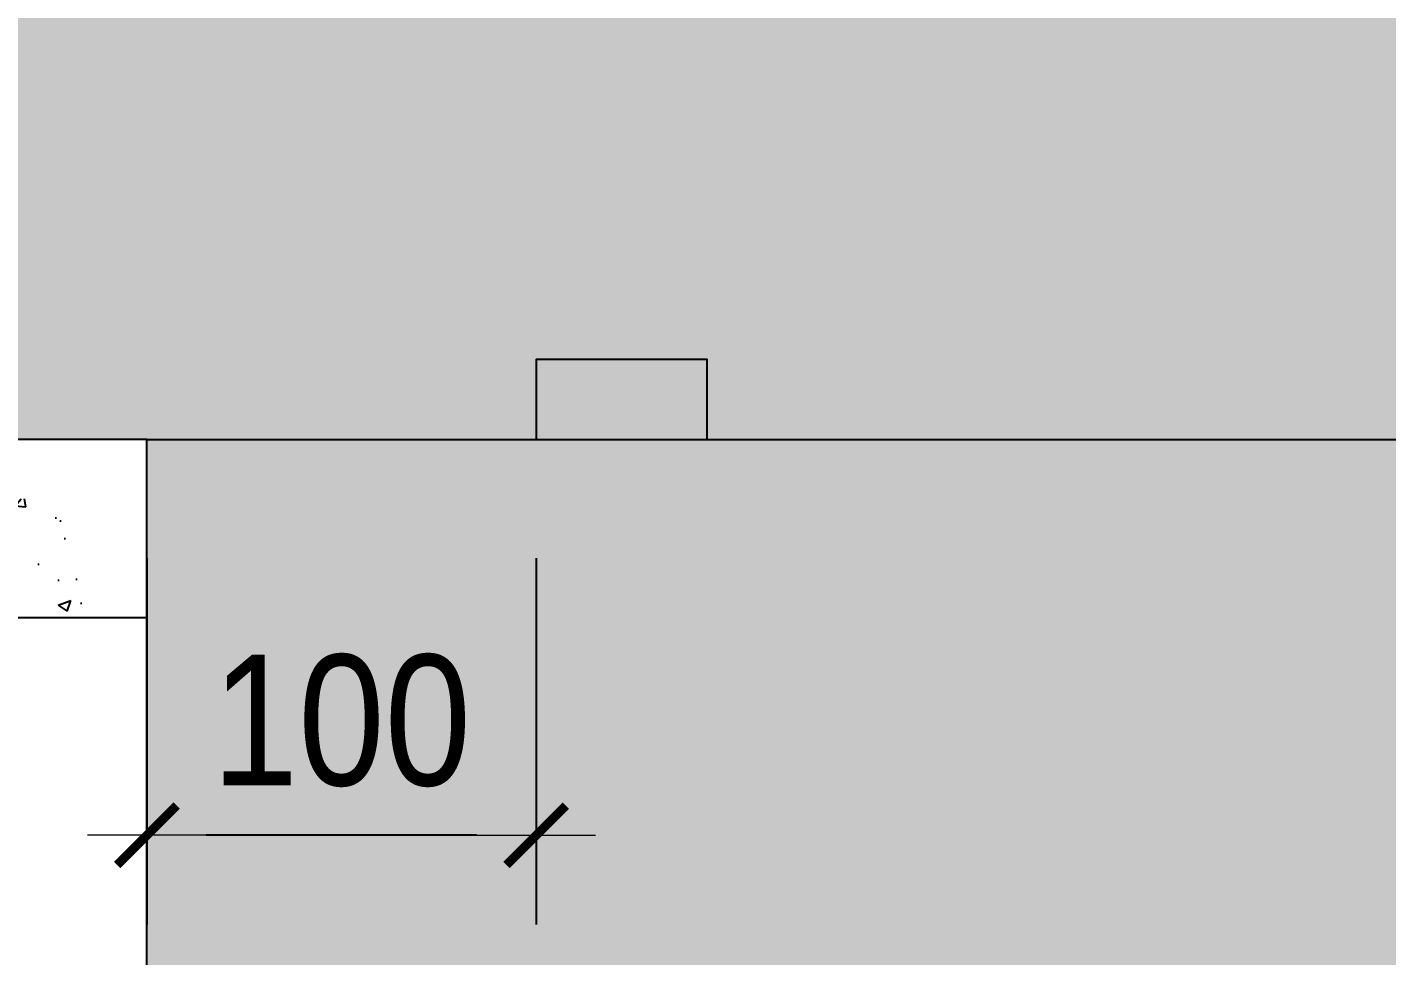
# Model space of a CAD drawing. Header units: millimetres. Extents: x 408913 to 1237273, y -191467 to -86666.
# Drawn here: x 875025 to 877311, y -137182 to -135621 of the extents above; entities that cross this region are included whole.
import ezdxf

# ---------------------------------------------------------------- set-up
doc = ezdxf.new("R2010")
doc.units = ezdxf.units.MM
doc.header["$LTSCALE"] = 35
doc.header["$PDMODE"] = 3
doc.linetypes.add('HIDDEN2', pattern=[0.1875, 0.125, -0.0625])
for name, color, linetype in [('ccu11-Cotthep', 8, 'Continuous'), ('ccu11-Dim', 8, 'Continuous'), ('ccu11-Hatch', 251, 'Continuous'), ('ccu11-Thay', 7, 'Continuous'), ('DIM', 1, 'Continuous'), ('Layer2', 167, 'HIDDEN2')]:
    doc.layers.add(name, color=color, linetype=linetype)
doc.layers.add('NDC_S_DIM', color=1, linetype='Continuous', lineweight=9)
doc.layers.add('NDC_S_HATCH MATERIAL', color=8, linetype='Continuous', lineweight=13)
doc.styles.add('NDC_ARIAL', font='arial.ttf', dxfattribs={"width": 0.85})
doc.styles.add('texdim', font='vntimeh.shx', dxfattribs={"width": 0.75})
doc.linetypes.add('ZIGZAG', pattern='A,0.00254,-5.08,[131,ltypeshp.shx,S=5.08,R=0,X=-5.08,Y=0],-10.16,[131,ltypeshp.shx,S=5.08,R=180,X=5.08,Y=0],-5.08', length=20.32254)
doc.dimstyles.new('40', dxfattribs={"dimscale": 40, "dimtxt": 1, "dimasz": 1, "dimexe": 0, "dimexo": 0, "dimgap": 0.3, "dimtad": 1, "dimdec": 0, "dimzin": 0, "dimdsep": 46, "dimtxsty": 'texdim', "dimblk": 'tick', "dimcen": 1, "dimclrd": 8, "dimclre": 8, "dimclrt": 3, "dimadec": 0, "dimazin": 0, "dimtfac": 1, "dimtdec": 0, "dimtix": 1, "dimtofl": 0, "dimtmove": 2, "dimatfit": 0, "dimldrblk": 'DOTSMALL', "dimfxl": 1, "dimtolj": 1, "dimtzin": 0, "dimlwe": -1, "dimarcsym": 0})
doc.dimstyles.new('NDC_1-100', dxfattribs={"dimscale": 100, "dimtxt": 2.2, "dimasz": 1, "dimexe": 1.5, "dimexo": 2, "dimgap": 0.8, "dimtad": 1, "dimdec": 0, "dimdsep": 46, "dimtxsty": 'NDC_ARIAL', "dimblk": 'DIMMARK', "dimcen": 49999.938995, "dimdle": 1.5, "dimclrd": 1, "dimclre": 1, "dimclrt": 3, "dimadec": 0, "dimazin": 0, "dimtfac": 1, "dimtdec": 0, "dimtix": 1, "dimtmove": 2, "dimatfit": 3, "dimfxl": 1, "dimarcsym": 0})

# ---------------------------------------------------------------- blocks, each defined once
blk = doc.blocks.new('_DOTSMALL')
at = {"color": 0, "linetype": 'ByBlock', "const_width": 0.5}
blk.add_lwpolyline([(-0.0625, 0, 1), (0.0625, 0, 1)], format="xyb", close=True, dxfattribs=at)
blk = doc.blocks.new('tick')
at = {"layer": 'Layer2'}
for p, q in [((-0.5, -0.5), (0.5, 0.5)), ((-1, 0), (0.8, 0))]:
    blk.add_line(p, q, dxfattribs=at)
blk = doc.blocks.new('DIMMARK')
at = {"layer": 'NDC_S_DIM', "color": 1}
blk.add_line((-1.5, 0), (1, 0), dxfattribs=at)
at = {"layer": 'NDC_S_DIM', "color": 2, "const_width": 0.15}
blk.add_lwpolyline([(-0.5, -0.5), (0.5, 0.5)], dxfattribs=at)
blk = doc.blocks.new('*D619')
at = {"layer": 'DEFPOINTS', "color": 0, "ltscale": 30, "transparency": 16777216}
for p in [(875226.1, -136313.7), (875880.7, -136313.7), (875226.1, -136979.6)]:
    blk.add_point(p, dxfattribs=at)
at = {"layer": 'DIM', "color": 1, "lineweight": -2, "ltscale": 30, "transparency": 16777216}
for p, q in [((875226.1, -136513.7), (875226.1, -137129.6)), ((875880.7, -136513.7), (875880.7, -137129.6)), ((875780.7, -136979.6), (875326.1, -136979.6))]:
    blk.add_line(p, q, dxfattribs=at)
at = {"layer": 'DIM', "color": 1, "lineweight": -2, "ltscale": 30, "transparency": 16777216, "xscale": 100, "yscale": 100, "zscale": 100, "rotation": 180}
blk.add_blockref('DIMMARK', (875226.1, -136979.6), dxfattribs=at)
at = {"layer": 'DIM', "color": 1, "lineweight": -2, "ltscale": 30, "transparency": 16777216, "xscale": 100, "yscale": 100, "zscale": 100}
blk.add_blockref('DIMMARK', (875880.7, -136979.6), dxfattribs=at)
at = {"layer": 'DIM', "color": 3, "ltscale": 30, "transparency": 16777216, "insert": (875553.4, -136787.3), "char_height": 220, "attachment_point": 5, "style": 'NDC_ARIAL'}
blk.add_mtext('100', dxfattribs=at)

msp = doc.modelspace()

# ---------------------------------------------------------------- hatches: boundary and pattern name
at = {"layer": 'ccu11-Cotthep', "ltscale": 0.3}
h = msp.add_hatch(color=6, dxfattribs=at)
h.dxf.hatch_style = 1
h.paths.add_polyline_path([(875880.7, -136313.7), (876168.3, -136313.7), (876168.3, -136179.5), (875880.7, -136179.5)])
at = {"layer": 'ccu11-Hatch'}
h = msp.add_hatch(dxfattribs=at)
h.set_pattern_fill('AR-CONC', color=256, scale=30, style=0)
h.set_pattern_definition([(50, (874615.78, -136613.73), (215.178, -18.826), [22.5, -247.5]), (355, (874615.78, -136613.73), (-41.625, 225.658), [18, -198]), (100.451, (874633.7, -136615.3), (173.553, 206.832), [19.122, -210.343]), (46.184, (874615.78, -136553.73), (320.172, -49.656), [33.75, -371.25]), (96.636, (874642.46, -136557.86), (280.4, 292.235), [28.683, -315.514]), (351.184, (874615.78, -136553.73), (280.4, 292.236), [27, -297]), (21, (874645.78, -136568.73), (179.072, -120.786), [22.5, -247.5]), (326, (874645.78, -136568.73), (72.995, 217.545), [18, -198]), (71.451, (874660.7, -136578.8), (252.067, 96.76), [19.122, -210.343]), (37.5, (874615.78, -136613.725), (3.648, 99.8682), [0, -195.6, 0, -201, 0, -198.75]), (7.5, (874615.78, -136613.73), (78.921, 118.3235), [0, -114.6, 0, -191.1, 0, -75.75]), (327.5, (874548.88, -136613.725), (160.1467, -6.7665), [0, -75, 0, -234, 0, -310.5]), (317.5, (874518.88, -136613.73), (174.956, 30.0315), [0, -97.5, 0, -155.4, 0, -220.5])])
h.paths.add_polyline_path([(875126.1, -136613.7), (875126.1, -136413.7), (872232.9, -136413.7), (872232.9, -136613.7)])
at = {"layer": 'NDC_S_HATCH MATERIAL', "ltscale": 30}
h = msp.add_hatch(dxfattribs=at)
h.set_pattern_fill('BT-01', color=256, scale=50, pattern_type=2)
h.set_pattern_definition([(50, (665128.56, -177086.6), (358.6301, -31.37607), [37.5, -412.5]), (355, (665128.56, -177086.6), (-69.37567, 376.09607), [30, -330]), (100.4514, (665158.44, -177089.2), (289.2547, 344.71977), [31.8701, -350.57106]), (46.1842, (665128.56, -176986.6), (533.6205, -82.7595), [56.25, -618.75]), (96.6356, (665173, -176993.5), (467.3314, 487.0589), [47.8051, -525.8565]), (351.1842, (665128.56, -176986.6), (467.331, 487.0593), [45, -495]), (21, (665178.56, -177011.6), (298.45353, -201.30945), [37.5, -412.5]), (326, (665178.56, -177011.6), (121.65767, 362.575), [30, -330]), (71.4514, (665203.43, -177028.37), (420.1113, 161.26525), [31.8701, -350.57106]), (37.5, (665128.56, -177086.6), (6.07993, 166.44693), [0, -326, 0, -335, 0, -331.25]), (7.5, (665128.56, -177086.6), (131.53477, 197.20586), [0, -191, 0, -318.5, 0, -126.25]), (327.5, (665017.06, -177086.6), (266.91122, -11.277436), [0, -125, 0, -390, 0, -517.5]), (317.5, (664967.06, -177086.6), (291.59308, 50.0525), [0, -162.5, 0, -259, 0, -367.5]), (45, (665128.56, -177086.6), (-150.2602, 150.2602), []), (45, (665128.56, -177025.35), (-150.2602, 150.2602), [])])
h.paths.add_polyline_path([(875225.9, -142113.7), (876226.3, -142113.7), (876226.1, -141586.4), (879226.1, -141586.5), (879226.1, -142113.7), (890226.1, -142113.7), (890226.1, -141586.5), (893226.1, -141586.5), (893232.2, -142113.7), (894619.3, -142113.7), (894625.3, -136313.7), (897977.1, -136313.7), (897977.1, -135113.7), (889926.1, -135113.7), (889926.1, -134322.1), (889326.1, -134322.1), (889326.1, -139113.7), (880126.1, -139113.7), (880126.1, -135113.7), (880126.1, -134322.1), (879526.1, -134322.1), (879526.1, -135113.7), (872232.9, -135103.9), (872232.9, -136303.9), (875226.1, -136313.7)])

# ---------------------------------------------------------------- linework, layer by layer
at = {"color": 1, "linetype": 'ZIGZAG', "ltscale": 0.0005}
msp.add_lwpolyline([(875226.1, -136313.7), (880126.1, -136313.7)], dxfattribs=at)
at = {"layer": 'ccu11-Cotthep', "color": 0, "ltscale": 0.3}
msp.add_lwpolyline([(875880.7, -136313.7), (876168.3, -136313.7), (876168.3, -136179.5), (875880.7, -136179.5)], close=True, dxfattribs=at)
at = {"layer": 'ccu11-Thay'}
for p, q in [((875226.1, -136313.7), (872232.9, -136313.7)), ((875226.1, -136613.7), (872232.9, -136613.7))]:
    msp.add_line(p, q, dxfattribs=at)
at = {"layer": 'ccu11-Thay', "color": 3}
msp.add_lwpolyline([(876226.1, -142113.7), (875226.1, -142113.7), (875226.1, -136313.7)], dxfattribs=at)

# ---------------------------------------------------------------- dimensions: what is measured, and where the dimension line sits
at = {"layer": 'DIM', "ltscale": 30}
dim = msp.add_linear_dim(base=(875226.1, -136979.6), p1=(875880.7, -136313.7), p2=(875226.1, -136313.7), text='100', dimstyle='NDC_1-100', dxfattribs=at)
dim.commit()
dim.dimension.update_dxf_attribs({"geometry": '*D619', "text_midpoint": (875553.4, -136787.3)})

# ---------------------------------------------------------------- leaders
at = {"layer": 'ccu11-Dim', "color": 0, "ltscale": 0.3}
msp.add_leader([(879289.8, -136179.5), (877775.7, -134104.4), (875115.4, -134104.4)], dimstyle='40', override={"dimasz": 5, "dimgap": 0.5, "dimtad": 0}, dxfattribs=at)

doc.saveas('drawing.dxf')
